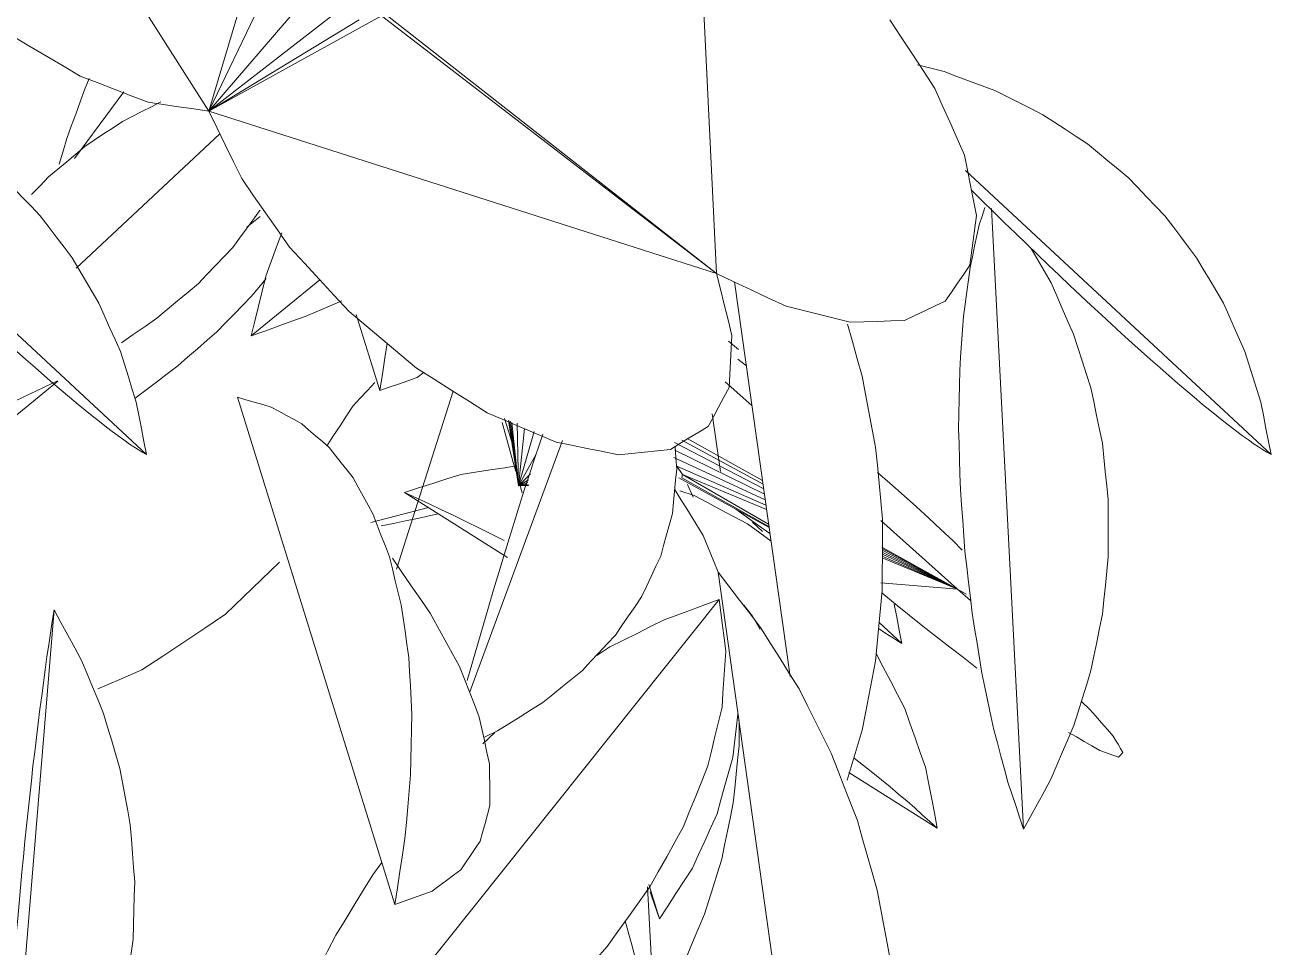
# Model space of a CAD drawing. Header units: metres. Extents: x 13.9 to 26.7, y -0.2 to 3.2.
# Drawn here: x 16.7256 to 16.8115, y 1.5179 to 1.5815 of the extents above; entities that cross this region are included whole.
import ezdxf

# ---------------------------------------------------------------- set-up
doc = ezdxf.new("R2010")
doc.units = ezdxf.units.M
doc.layers.add('Importações nas famílias', color=10, linetype='Continuous', lineweight=5)
doc.layers.add('Vegetação', color=7, linetype='Continuous', lineweight=5)

# ---------------------------------------------------------------- blocks, each defined once
blk = doc.blocks.new('Planta_pergolado_12200 - plantas pergolado_skp_Component_12-V91-Corte 1')
at = {"layer": 'Importações nas famílias'}
blk.add_line((16.655424, 0.411271), (16.644579, 0.446237), dxfattribs=at)
at = {"layer": 'Importações nas famílias', "flags": 128}
for points in [[(16.646894, 0.445563), (16.646315, 0.445731), (16.645736, 0.4459), (16.645158, 0.446068), (16.644579, 0.446237)], [(16.649009, 0.444402), (16.64848, 0.444692), (16.647951, 0.444982), (16.647422, 0.445272), (16.646894, 0.445563)], [(16.650902, 0.442768), (16.650429, 0.443176), (16.649955, 0.443585), (16.649482, 0.443993), (16.649009, 0.444402)], [(16.652551, 0.440678), (16.652139, 0.4412), (16.651726, 0.441723), (16.651314, 0.442245), (16.650902, 0.442768)], [(16.653938, 0.438156), (16.653592, 0.438786), (16.653245, 0.439417), (16.652898, 0.440047), (16.652551, 0.440678)], [(16.655048, 0.43523), (16.654771, 0.435961), (16.654493, 0.436693), (16.654216, 0.437424), (16.653938, 0.438156)], [(16.655869, 0.431932), (16.655664, 0.432756), (16.655459, 0.433581), (16.655254, 0.434405), (16.655048, 0.43523)], [(16.655259, 0.435133), (16.655909, 0.434186), (16.65656, 0.433239), (16.657211, 0.432292), (16.657862, 0.431345)], [(16.65639, 0.428299), (16.65626, 0.429207), (16.65613, 0.430116), (16.655999, 0.431024), (16.655869, 0.431932)], [(16.657862, 0.431345), (16.658365, 0.430424), (16.658868, 0.429503), (16.659372, 0.428582), (16.659875, 0.427661)], [(16.656607, 0.424372), (16.656553, 0.425354), (16.656499, 0.426335), (16.656445, 0.427317), (16.65639, 0.428299)], [(16.659875, 0.427661), (16.660219, 0.426788), (16.660563, 0.425915), (16.660907, 0.425041), (16.661251, 0.424168)], [(16.656517, 0.420193), (16.65654, 0.421238), (16.656562, 0.422282), (16.656585, 0.423327), (16.656607, 0.424372)], [(16.661251, 0.424168), (16.661427, 0.423363), (16.661604, 0.422558), (16.66178, 0.421753), (16.661957, 0.420949)], [(16.656122, 0.41581), (16.656221, 0.416906), (16.656319, 0.418002), (16.656418, 0.419097), (16.656517, 0.420193)], [(16.661957, 0.420949), (16.661962, 0.420231), (16.661967, 0.419513), (16.661972, 0.418795), (16.661977, 0.418077)], [(16.661977, 0.418077), (16.66181, 0.417464), (16.661643, 0.41685), (16.661477, 0.416236), (16.66131, 0.415622)], [(16.655424, 0.411271), (16.655598, 0.412406), (16.655773, 0.413541), (16.655947, 0.414675), (16.656122, 0.41581)], [(16.66131, 0.415622), (16.660975, 0.415127), (16.660641, 0.414631), (16.660307, 0.414136), (16.659972, 0.41364)], [(16.659972, 0.41364), (16.659478, 0.413275), (16.658983, 0.412909), (16.658489, 0.412544), (16.657995, 0.412179)], [(16.657995, 0.412179), (16.657352, 0.411952), (16.656709, 0.411725), (16.656067, 0.411498), (16.655424, 0.411271)]]:
    blk.add_lwpolyline(points, dxfattribs=at)
blk = doc.blocks.new('Planta_pergolado_12200 - plantas pergolado_skp_Component_12-V120-Corte 1')
at = {"layer": 'Importações nas famílias'}
for p, q in [((16.76174, 0.54375), (16.75397, 0.599034)), ((16.755746, 0.596755), (16.756338, 0.595996)), ((16.756338, 0.595996), (16.75688, 0.595076))]:
    blk.add_line(p, q, dxfattribs=at)
at = {"layer": 'Importações nas famílias', "flags": 128}
for points in [[(16.756939, 0.59516), (16.756196, 0.596129), (16.755454, 0.597097), (16.754712, 0.598065), (16.75397, 0.599034)], [(16.759547, 0.590984), (16.758895, 0.592028), (16.758243, 0.593072), (16.757591, 0.594116), (16.756939, 0.59516)], [(16.761766, 0.586552), (16.761211, 0.58766), (16.760656, 0.588768), (16.760102, 0.589876), (16.759547, 0.590984)], [(16.763571, 0.581913), (16.763119, 0.583073), (16.762668, 0.584232), (16.762217, 0.585392), (16.761766, 0.586552)], [(16.764941, 0.577118), (16.764599, 0.578317), (16.764256, 0.579516), (16.763913, 0.580714), (16.763571, 0.581913)], [(16.765863, 0.572222), (16.765632, 0.573446), (16.765402, 0.57467), (16.765172, 0.575894), (16.764941, 0.577118)], [(16.766324, 0.567278), (16.766209, 0.568514), (16.766094, 0.56975), (16.765978, 0.570986), (16.765863, 0.572222)], [(16.766322, 0.562341), (16.766322, 0.563575), (16.766323, 0.56481), (16.766324, 0.566044), (16.766324, 0.567278)], [(16.765854, 0.557466), (16.765971, 0.558685), (16.766088, 0.559904), (16.766205, 0.561123), (16.766322, 0.562341)], [(16.764927, 0.552708), (16.765159, 0.553898), (16.76539, 0.555087), (16.765622, 0.556277), (16.765854, 0.557466)], [(16.76355, 0.548119), (16.763895, 0.549266), (16.764239, 0.550413), (16.764583, 0.551561), (16.764927, 0.552708)], [(16.76174, 0.54375), (16.762193, 0.544842), (16.762645, 0.545934), (16.763098, 0.547027), (16.76355, 0.548119)]]:
    blk.add_lwpolyline(points, dxfattribs=at)
blk = doc.blocks.new('Planta_pergolado_12200 - plantas pergolado_skp_Component_12-V94-Corte 1')
at = {"layer": 'Importações nas famílias'}
for p, q in [((16.660592, 0.425915), (16.666994, 0.44325)), ((16.661615, 0.422804), (16.662495, 0.423227))]:
    blk.add_line(p, q, dxfattribs=at)
at = {"layer": 'Importações nas famílias', "flags": 128}
for points in [[(16.66562, 0.44369), (16.665389, 0.442996), (16.665057, 0.442001), (16.664726, 0.441007)], [(16.674859, 0.44128), (16.674803, 0.44206), (16.674747, 0.44284)], [(16.664726, 0.441007), (16.664376, 0.439896), (16.664025, 0.438786), (16.663674, 0.437675), (16.663323, 0.436565)], [(16.674565, 0.43823), (16.674638, 0.438992), (16.674712, 0.439755), (16.674785, 0.440517), (16.674859, 0.44128)], [(16.673756, 0.435285), (16.673958, 0.436021), (16.67416, 0.436757), (16.674363, 0.437494), (16.674565, 0.43823)], [(16.663323, 0.436565), (16.662961, 0.435364), (16.662599, 0.434164), (16.662236, 0.432963), (16.661874, 0.431763)], [(16.672441, 0.432479), (16.67277, 0.43318), (16.673098, 0.433882), (16.673427, 0.434584), (16.673756, 0.435285)], [(16.670635, 0.429841), (16.671086, 0.430501), (16.671538, 0.43116), (16.671989, 0.431819), (16.672441, 0.432479)], [(16.661874, 0.431763), (16.661509, 0.430501), (16.661144, 0.429238), (16.660778, 0.427976), (16.660413, 0.426714)], [(16.668357, 0.427403), (16.668926, 0.428012), (16.669496, 0.428622), (16.670065, 0.429232), (16.670635, 0.429841)], [(16.665634, 0.425189), (16.666315, 0.425743), (16.666995, 0.426296), (16.667676, 0.426849), (16.668357, 0.427403)], [(16.662495, 0.423227), (16.663279, 0.423717), (16.664064, 0.424208), (16.664849, 0.424699), (16.665634, 0.425189)]]:
    blk.add_lwpolyline(points, dxfattribs=at)
blk = doc.blocks.new('Planta_pergolado_12200 - plantas pergolado_skp_Component_17-V512-Corte 1')
at = {"layer": 'Importações nas famílias'}
for p, q in [((16.715212, 1.611792), (16.738274, 1.575569)), ((16.771843, 1.59368), (16.773274, 1.564376)), ((16.74117, 1.58528), (16.738274, 1.575569)), ((16.742445, 1.584266), (16.738274, 1.575569)), ((16.74464, 1.582968), (16.738274, 1.575569)), ((16.746753, 1.582152), (16.738274, 1.575569)), ((16.738274, 1.575569), (16.750173, 1.582152)), ((16.738274, 1.575569), (16.74864, 1.581874)), ((16.750173, 1.582152), (16.773274, 1.564376)), ((16.773274, 1.564376), (16.75039, 1.582316)), ((16.773274, 1.564376), (16.738274, 1.575569))]:
    blk.add_line(p, q, dxfattribs=at)
at = {"layer": 'Importações nas famílias', "flags": 128}
for points in [[(16.788337, 1.577135), (16.78756, 1.578317), (16.786783, 1.579498), (16.786005, 1.58068), (16.785228, 1.581861)], [(16.724534, 1.580874), (16.725751, 1.580154), (16.726968, 1.579435), (16.728185, 1.578715), (16.729402, 1.577996)], [(16.729402, 1.577996), (16.730573, 1.577543), (16.731745, 1.577091), (16.732916, 1.576639), (16.734088, 1.576186)], [(16.790371, 1.572538), (16.789863, 1.573687), (16.789354, 1.574836), (16.788846, 1.575986), (16.788337, 1.577135)], [(16.734088, 1.576186), (16.735134, 1.576032), (16.736181, 1.575878), (16.737227, 1.575724), (16.738274, 1.575569)], [(16.738274, 1.575569), (16.738839, 1.574407), (16.739405, 1.573245), (16.739971, 1.572083), (16.740536, 1.570921)], [(16.791191, 1.568383), (16.790986, 1.569422), (16.790781, 1.57046), (16.790576, 1.571499), (16.790371, 1.572538)], [(16.740536, 1.570921), (16.741362, 1.569742), (16.742187, 1.568564), (16.743012, 1.567386), (16.743837, 1.566207)], [(16.790742, 1.564953), (16.790854, 1.565811), (16.790966, 1.566668), (16.791079, 1.567525), (16.791191, 1.568383)], [(16.743837, 1.566207), (16.744866, 1.565093), (16.745895, 1.563979), (16.746923, 1.562865), (16.747952, 1.56175)], [(16.789053, 1.562483), (16.789475, 1.563101), (16.789897, 1.563718), (16.790319, 1.564336), (16.790742, 1.564953)], [(16.774344, 1.560109), (16.774076, 1.561176), (16.773809, 1.562242), (16.773541, 1.563309), (16.773274, 1.564376)], [(16.773274, 1.564376), (16.774473, 1.563812), (16.775673, 1.563248), (16.776872, 1.562684), (16.778072, 1.56212)], [(16.778072, 1.56212), (16.779177, 1.561844), (16.780283, 1.561568), (16.781389, 1.561292), (16.782494, 1.561016)], [(16.78624, 1.56114), (16.786943, 1.561476), (16.787646, 1.561812), (16.788349, 1.562147), (16.789053, 1.562483)], [(16.747952, 1.56175), (16.749114, 1.560776), (16.750275, 1.559802), (16.751437, 1.558828), (16.752599, 1.557854)], [(16.782494, 1.561016), (16.783431, 1.561047), (16.784367, 1.561078), (16.785303, 1.561109), (16.78624, 1.56114)], [(16.774148, 1.556514), (16.774197, 1.557412), (16.774246, 1.558311), (16.774295, 1.55921), (16.774344, 1.560109)], [(16.752599, 1.557854), (16.753815, 1.557086), (16.755031, 1.556319), (16.756247, 1.555551), (16.757463, 1.554783)], [(16.7727, 1.553836), (16.773062, 1.554505), (16.773424, 1.555175), (16.773786, 1.555844), (16.774148, 1.556514)], [(16.757463, 1.554783), (16.75865, 1.554275), (16.759837, 1.553766), (16.761025, 1.553257), (16.762212, 1.552748)], [(16.770099, 1.552257), (16.77075, 1.552652), (16.7714, 1.553046), (16.77205, 1.553441), (16.7727, 1.553836)], [(16.762212, 1.552748), (16.763289, 1.552533), (16.764367, 1.552317), (16.765444, 1.552102), (16.766522, 1.551886)], [(16.766522, 1.551886), (16.767416, 1.551979), (16.76831, 1.552072), (16.769205, 1.552165), (16.770099, 1.552257)]]:
    blk.add_lwpolyline(points, dxfattribs=at)
blk = doc.blocks.new('Planta_pergolado_12200 - plantas pergolado_skp_Component_16-V513-Corte 1')
for name, p in [('Planta_pergolado_12200 - plantas pergolado_skp_Component_17-V512-Corte 1', (0, 0)), ('Planta_pergolado_12200 - plantas pergolado_skp_Component_12-V91-Corte 1', (0.095671, 1.109611)), ('Planta_pergolado_12200 - plantas pergolado_skp_Component_12-V94-Corte 1', (0.095671, 1.109611)), ('Planta_pergolado_12200 - plantas pergolado_skp_Component_12-V120-Corte 1', (0.019417, 0.944751))]:
    blk.add_blockref(name, p)
blk = doc.blocks.new('Planta_pergolado_12200 - plantas pergolado_skp_-V514-Corte 1')
blk.add_blockref('Planta_pergolado_12200 - plantas pergolado_skp_Component_16-V513-Corte 1', (0, 0))
blk = doc.blocks.new('Planta_pergolado_12200 - plantas pergolado_skp_-3067431-Corte 1')
blk.add_blockref('Planta_pergolado_12200 - plantas pergolado_skp_-V514-Corte 1', (0, 0))
blk = doc.blocks.new('Planta_pergolado_12200 - plantas pergolado_skp_-3067432-Corte 1')
blk.add_blockref('Planta_pergolado_12200 - plantas pergolado_skp_-3067431-Corte 1', (0, 0))
blk = doc.blocks.new('Planta_pergolado_12200 - plantas pergolado_skp_Component_12-V652-Corte 1')
at = {"layer": 'Importações nas famílias'}
blk.add_line((16.811513, 1.551891), (16.790446, 1.571488), dxfattribs=at)
at = {"layer": 'Importações nas famílias', "flags": 128}
for points in [[(16.788967, 1.578301), (16.788054, 1.578532), (16.787141, 1.578764)], [(16.792466, 1.576998), (16.791591, 1.577324), (16.790716, 1.57765), (16.789842, 1.577975), (16.788967, 1.578301)], [(16.795772, 1.575333), (16.794945, 1.575749), (16.794119, 1.576165), (16.793292, 1.576582), (16.792466, 1.576998)], [(16.798849, 1.573322), (16.79808, 1.573825), (16.797311, 1.574327), (16.796541, 1.57483), (16.795772, 1.575333)], [(16.801663, 1.57099), (16.80096, 1.571573), (16.800256, 1.572156), (16.799553, 1.572739), (16.798849, 1.573322)], [(16.804183, 1.568361), (16.803553, 1.569018), (16.802923, 1.569675), (16.802293, 1.570332), (16.801663, 1.57099)], [(16.790834, 1.570157), (16.791596, 1.569402), (16.792359, 1.568648), (16.793121, 1.567893)], [(16.80638, 1.565465), (16.805831, 1.566189), (16.805281, 1.566913), (16.804732, 1.567637), (16.804183, 1.568361)], [(16.793121, 1.567893), (16.79388, 1.567158), (16.79464, 1.566424), (16.795399, 1.56569), (16.796158, 1.564956)], [(16.796158, 1.564956), (16.796896, 1.56426), (16.797635, 1.563564), (16.798373, 1.562868), (16.799111, 1.562172)], [(16.80823, 1.562334), (16.807767, 1.563117), (16.807305, 1.5639), (16.806842, 1.564682), (16.80638, 1.565465)], [(16.799111, 1.562172), (16.799811, 1.56153), (16.800511, 1.560889), (16.801211, 1.560247), (16.80191, 1.559605)], [(16.809712, 1.559003), (16.809342, 1.559836), (16.808971, 1.560669), (16.808601, 1.561501), (16.80823, 1.562334)], [(16.80191, 1.559605), (16.802555, 1.559033), (16.8032, 1.558461), (16.803845, 1.557889), (16.80449, 1.557317)], [(16.810811, 1.555509), (16.810536, 1.556383), (16.810262, 1.557256), (16.809987, 1.55813), (16.809712, 1.559003)], [(16.80449, 1.557317), (16.805065, 1.556827), (16.805641, 1.556338), (16.806216, 1.555849), (16.806791, 1.555359)], [(16.806791, 1.555359), (16.807282, 1.554965), (16.807774, 1.55457), (16.808266, 1.554175), (16.808757, 1.55378)], [(16.811513, 1.551891), (16.811338, 1.552796), (16.811162, 1.5537), (16.810987, 1.554605), (16.810811, 1.555509)], [(16.808757, 1.55378), (16.809154, 1.553488), (16.809551, 1.553197), (16.809947, 1.552906), (16.810344, 1.552614)], [(16.810344, 1.552614), (16.810636, 1.552434), (16.810929, 1.552253), (16.811221, 1.552072), (16.811513, 1.551891)]]:
    blk.add_lwpolyline(points, dxfattribs=at)
blk = doc.blocks.new('Planta_pergolado_12200 - plantas pergolado_skp_Component_12-V129-Corte 1')
at = {"layer": 'Importações nas famílias'}
blk.add_line((16.713184, 1.036307), (16.710977, 1.079085), dxfattribs=at)
at = {"layer": 'Importações nas famílias', "flags": 128}
for points in [[(16.710517, 1.079166), (16.71032, 1.07856), (16.710123, 1.077955)], [(16.710123, 1.077955), (16.709966, 1.077222), (16.70981, 1.076489), (16.709653, 1.075756), (16.709496, 1.075023)], [(16.715077, 1.07396), (16.714598, 1.074792), (16.714119, 1.075624), (16.713711, 1.076334)], [(16.709496, 1.075023), (16.709384, 1.07418), (16.709271, 1.073337), (16.709158, 1.072494), (16.709046, 1.071651)], [(16.716636, 1.070427), (16.716246, 1.07131), (16.715856, 1.072193), (16.715467, 1.073077), (16.715077, 1.07396)], [(16.709046, 1.071651), (16.708979, 1.070717), (16.708913, 1.069784), (16.708847, 1.06885), (16.708781, 1.067916)], [(16.717821, 1.066729), (16.717525, 1.067653), (16.717228, 1.068578), (16.716932, 1.069502), (16.716636, 1.070427)], [(16.708781, 1.067916), (16.708763, 1.066914), (16.708745, 1.065912), (16.708727, 1.06491), (16.708709, 1.063908)], [(16.718619, 1.062907), (16.71842, 1.063862), (16.71822, 1.064818), (16.718021, 1.065773), (16.717821, 1.066729)], [(16.708709, 1.063908), (16.70874, 1.06286), (16.708771, 1.061813), (16.708801, 1.060766), (16.708832, 1.059719)], [(16.719022, 1.059004), (16.718921, 1.05998), (16.71882, 1.060955), (16.71872, 1.061931), (16.718619, 1.062907)], [(16.708832, 1.059719), (16.70891, 1.058651), (16.708989, 1.057583), (16.709067, 1.056515), (16.709146, 1.055448)], [(16.719024, 1.055063), (16.719023, 1.056048), (16.719023, 1.057033), (16.719022, 1.058019), (16.719022, 1.059004)], [(16.709146, 1.055448), (16.70927, 1.054385), (16.709395, 1.053321), (16.709519, 1.052258), (16.709644, 1.051195)], [(16.718626, 1.051127), (16.718725, 1.052111), (16.718825, 1.053095), (16.718924, 1.054079), (16.719024, 1.055063)], [(16.709644, 1.051195), (16.709811, 1.050161), (16.709979, 1.049128), (16.710146, 1.048094), (16.710314, 1.04706)], [(16.717832, 1.047241), (16.71803, 1.048213), (16.718229, 1.049184), (16.718427, 1.050156), (16.718626, 1.051127)], [(16.710314, 1.04706), (16.710521, 1.04608), (16.710727, 1.045101), (16.710934, 1.044121), (16.711141, 1.043141)], [(16.716651, 1.043448), (16.716946, 1.044397), (16.717241, 1.045345), (16.717536, 1.046293), (16.717832, 1.047241)], [(16.711141, 1.043141), (16.711382, 1.042238), (16.711623, 1.041334), (16.711864, 1.040431), (16.712105, 1.039528)], [(16.715095, 1.03979), (16.715484, 1.040705), (16.715873, 1.041619), (16.716262, 1.042534), (16.716651, 1.043448)], [(16.713184, 1.036307), (16.713662, 1.037178), (16.71414, 1.038049), (16.714618, 1.038919), (16.715095, 1.03979)], [(16.712105, 1.039528), (16.712375, 1.038723), (16.712644, 1.037918), (16.712914, 1.037112), (16.713184, 1.036307)]]:
    blk.add_lwpolyline(points, dxfattribs=at)
blk = doc.blocks.new('Planta_pergolado_12200 - plantas pergolado_skp_Component_12-V548-Corte 1')
at = {"layer": 'Importações nas famílias'}
blk.add_line((16.721772, 1.225933), (16.726518, 1.229804), dxfattribs=at)
at = {"layer": 'Importações nas famílias', "flags": 128}
for points in [[(16.723887, 1.233041), (16.72353, 1.232074), (16.723158, 1.231067), (16.722787, 1.230061)], [(16.722787, 1.230061), (16.722533, 1.229029), (16.722279, 1.227997), (16.722026, 1.226965), (16.721772, 1.225933)], [(16.725504, 1.227281), (16.726417, 1.227672), (16.72733, 1.228064), (16.728026, 1.228362)], [(16.721772, 1.225933), (16.722705, 1.22627), (16.723638, 1.226607), (16.724571, 1.226944), (16.725504, 1.227281)]]:
    blk.add_lwpolyline(points, dxfattribs=at)
blk = doc.blocks.new('Planta_pergolado_12200 - plantas pergolado_skp_Component_16-V655-Corte 1')
for name, p in [('Planta_pergolado_12200 - plantas pergolado_skp_Component_12-V652-Corte 1', (0, 0)), ('Planta_pergolado_12200 - plantas pergolado_skp_Component_12-V129-Corte 1', (0.081263, 0.489771)), ('Planta_pergolado_12200 - plantas pergolado_skp_Component_12-V548-Corte 1', (0.019417, 0.33414))]:
    blk.add_blockref(name, p)
blk = doc.blocks.new('Planta_pergolado_12200 - plantas pergolado_skp_Component_12-V671-Corte 1')
at = {"layer": 'Importações nas famílias'}
blk.add_line((16.733974, 1.551891), (16.714691, 1.569828), dxfattribs=at)
at = {"layer": 'Importações nas famílias', "flags": 128}
for points in [[(16.714051, 1.577324), (16.713177, 1.57765), (16.712302, 1.577975), (16.711427, 1.578301)], [(16.72131, 1.573322), (16.72054, 1.573825), (16.719771, 1.574327)], [(16.724124, 1.57099), (16.72342, 1.571573), (16.722717, 1.572156), (16.722013, 1.572739), (16.72131, 1.573322)], [(16.726643, 1.568361), (16.726013, 1.569018), (16.725384, 1.569675), (16.724754, 1.570332), (16.724124, 1.57099)], [(16.72884, 1.565465), (16.728291, 1.566189), (16.727742, 1.566913), (16.727193, 1.567637), (16.726643, 1.568361)], [(16.715581, 1.567893), (16.716341, 1.567158), (16.7171, 1.566424), (16.717859, 1.56569), (16.718619, 1.564956)], [(16.718619, 1.564956), (16.719357, 1.56426), (16.720095, 1.563564), (16.720833, 1.562868), (16.721571, 1.562172)], [(16.73069, 1.562334), (16.730228, 1.563117), (16.729765, 1.5639), (16.729303, 1.564682), (16.72884, 1.565465)], [(16.721571, 1.562172), (16.722271, 1.56153), (16.722971, 1.560889), (16.723671, 1.560247), (16.724371, 1.559605)], [(16.732173, 1.559003), (16.731802, 1.559836), (16.731432, 1.560669), (16.731061, 1.561501), (16.73069, 1.562334)], [(16.724371, 1.559605), (16.725016, 1.559033), (16.725661, 1.558461), (16.726306, 1.557889), (16.726951, 1.557317)], [(16.733271, 1.555509), (16.732997, 1.556383), (16.732722, 1.557256), (16.732447, 1.55813), (16.732173, 1.559003)], [(16.726951, 1.557317), (16.727526, 1.556827), (16.728101, 1.556338), (16.728676, 1.555849), (16.729251, 1.555359)], [(16.729251, 1.555359), (16.729743, 1.554965), (16.730234, 1.55457), (16.730726, 1.554175), (16.731218, 1.55378)], [(16.733974, 1.551891), (16.733798, 1.552796), (16.733623, 1.5537), (16.733447, 1.554605), (16.733271, 1.555509)], [(16.731218, 1.55378), (16.731614, 1.553488), (16.732011, 1.553197), (16.732408, 1.552906), (16.732804, 1.552614)], [(16.732804, 1.552614), (16.733097, 1.552434), (16.733389, 1.552253), (16.733681, 1.552072), (16.733974, 1.551891)]]:
    blk.add_lwpolyline(points, dxfattribs=at)
blk = doc.blocks.new('Planta_pergolado_12200 - plantas pergolado_skp_Component_16-V678-Corte 1')
blk.add_blockref('Planta_pergolado_12200 - plantas pergolado_skp_Component_12-V671-Corte 1', (0, 0))
blk = doc.blocks.new('Planta_pergolado_12200 - plantas pergolado_skp_-3067436-Corte 1')
at = {"layer": 'Importações nas famílias'}
blk.add_line((16.773545, 1.550733), (16.772984, 1.554712), dxfattribs=at)
for name in ['Planta_pergolado_12200 - plantas pergolado_skp_Component_16-V655-Corte 1', 'Planta_pergolado_12200 - plantas pergolado_skp_Component_16-V678-Corte 1']:
    blk.add_blockref(name, (0, 0))
blk = doc.blocks.new('Planta_pergolado_12200 - plantas pergolado_skp_Component_12-V772-Corte 1')
at = {"layer": 'Importações nas famílias'}
for p, q in [((16.774799, 1.559139), (16.774096, 1.559723)), ((16.775753, 1.547231), (16.776453, 1.546589)), ((16.786056, 1.538875), (16.784475, 1.540345)), ((16.78449, 1.539889), (16.784886, 1.539598))]:
    blk.add_line(p, q, dxfattribs=at)
at = {"layer": 'Importações nas famílias', "flags": 128}
for points in [[(16.786056, 1.538875), (16.78588, 1.539779), (16.785705, 1.540684), (16.785529, 1.541588)], [(16.784886, 1.539598), (16.785179, 1.539417), (16.785471, 1.539236), (16.785764, 1.539055), (16.786056, 1.538875)]]:
    blk.add_lwpolyline(points, dxfattribs=at)
blk = doc.blocks.new('Planta_pergolado_12200 - plantas pergolado_skp_Component_12-V519-Corte 1')
at = {"layer": 'Importações nas famílias'}
for p, q in [((16.771662, 0.938337), (16.771272, 0.93922)), ((16.768989, 0.902451), (16.768523, 0.911485))]:
    blk.add_line(p, q, dxfattribs=at)
at = {"layer": 'Importações nas famílias', "flags": 128}
for points in [[(16.774829, 0.921206), (16.774829, 0.922191), (16.774828, 0.922919)], [(16.774431, 0.917271), (16.774531, 0.918255), (16.77463, 0.919238), (16.77473, 0.920222), (16.774829, 0.921206)], [(16.773637, 0.913385), (16.773836, 0.914356), (16.774034, 0.915328), (16.774233, 0.916299), (16.774431, 0.917271)], [(16.772456, 0.909592), (16.772751, 0.91054), (16.773047, 0.911488), (16.773342, 0.912437), (16.773637, 0.913385)], [(16.766985, 0.909137), (16.767187, 0.908381), (16.767428, 0.907478), (16.767669, 0.906575), (16.76791, 0.905672)], [(16.770901, 0.905933), (16.77129, 0.906848), (16.771678, 0.907763), (16.772067, 0.908677), (16.772456, 0.909592)], [(16.76791, 0.905672), (16.76818, 0.904866), (16.76845, 0.904061), (16.76872, 0.903256), (16.768989, 0.902451)], [(16.768989, 0.902451), (16.769467, 0.903321), (16.769945, 0.904192), (16.770423, 0.905063), (16.770901, 0.905933)]]:
    blk.add_lwpolyline(points, dxfattribs=at)
blk = doc.blocks.new('Planta_pergolado_12200 - plantas pergolado_skp_Component_12-V520-Corte 1')
at = {"layer": 'Importações nas famílias'}
for p, q in [((16.730018, 0.967213), (16.729693, 0.966435)), ((16.732406, 0.966299), (16.729, 0.961702))]:
    blk.add_line(p, q, dxfattribs=at)
at = {"layer": 'Importações nas famílias', "flags": 128}
for points in [[(16.729693, 0.966435), (16.729393, 0.965598), (16.729092, 0.96476), (16.728791, 0.963923), (16.728491, 0.963086)], [(16.728491, 0.963086), (16.728217, 0.962199), (16.727943, 0.961312)]]:
    blk.add_lwpolyline(points, dxfattribs=at)
blk = doc.blocks.new('Planta_pergolado_12200 - plantas pergolado_skp_Component_12-V773-Corte 1')
at = {"layer": 'Importações nas famílias'}
for p, q in [((16.740886, 1.567571), (16.7418, 1.568316)), ((16.721997, 1.552167), (16.727866, 1.556952))]:
    blk.add_line(p, q, dxfattribs=at)
at = {"layer": 'Importações nas famílias', "flags": 128}
for points in [[(16.741201, 1.562796), (16.741717, 1.563418), (16.742232, 1.56404)], [(16.738818, 1.560365), (16.739414, 1.560972), (16.74001, 1.56158), (16.740606, 1.562188), (16.741201, 1.562796)], [(16.73614, 1.558017), (16.736809, 1.558604), (16.737479, 1.559191), (16.738148, 1.559778), (16.738818, 1.560365)], [(16.733197, 1.55578), (16.733932, 1.556339), (16.734668, 1.556899), (16.735404, 1.557458), (16.73614, 1.558017)]]:
    blk.add_lwpolyline(points, dxfattribs=at)
blk = doc.blocks.new('Planta_pergolado_12200 - plantas pergolado_skp_Component_16-V775-Corte 1')
for name, p in [('Planta_pergolado_12200 - plantas pergolado_skp_Component_12-V520-Corte 1', (0, 0.610611)), ('Planta_pergolado_12200 - plantas pergolado_skp_Component_12-V773-Corte 1', (0, 0)), ('Planta_pergolado_12200 - plantas pergolado_skp_Component_12-V772-Corte 1', (0, 0)), ('Planta_pergolado_12200 - plantas pergolado_skp_Component_12-V519-Corte 1', (0, 0.610611))]:
    blk.add_blockref(name, p)
blk = doc.blocks.new('Planta_pergolado_12200 - plantas pergolado_skp_-3067440-Corte 1')
blk.add_blockref('Planta_pergolado_12200 - plantas pergolado_skp_Component_16-V775-Corte 1', (0, 0))
blk = doc.blocks.new('Planta_pergolado_12200 - plantas pergolado_skp_Component_12-V613-Corte 1')
at = {"layer": 'Importações nas famílias'}
for p, q in [((16.753408, 0.937635), (16.749449, 0.936598)), ((16.751016, 0.936539), (16.750145, 0.936364))]:
    blk.add_line(p, q, dxfattribs=at)
at = {"layer": 'Importações nas famílias', "flags": 128}
for points in [[(16.748194, 0.944624), (16.748699, 0.945168), (16.749203, 0.945713), (16.749707, 0.946257)], [(16.746441, 0.941911), (16.746879, 0.942589), (16.747317, 0.943267), (16.747756, 0.943946), (16.748194, 0.944624)], [(16.754113, 0.93719), (16.753471, 0.937055), (16.752653, 0.936883), (16.751834, 0.936711), (16.751016, 0.936539)]]:
    blk.add_lwpolyline(points, dxfattribs=at)
blk = doc.blocks.new('Planta_pergolado_12200 - plantas pergolado_skp_Component_12-V614-Corte 1')
at = {"layer": 'Importações nas famílias'}
for p, q in [((16.759161, 0.942167), (16.758662, 0.943779)), ((16.759447, 0.940108), (16.759237, 0.940839)), ((16.759868, 0.938645), (16.759658, 0.939376)), ((16.769345, 0.909269), (16.768615, 0.911629))]:
    blk.add_line(p, q, dxfattribs=at)
at = {"layer": 'Importações nas famílias', "flags": 128}
for points in [[(16.759237, 0.940839), (16.759053, 0.941504), (16.758869, 0.94217), (16.758686, 0.942835), (16.758502, 0.9435)], [(16.770384, 0.93891), (16.770825, 0.938198), (16.771336, 0.93737), (16.771848, 0.936543), (16.77236, 0.935716)], [(16.77236, 0.935716), (16.772725, 0.934815), (16.77309, 0.933914), (16.773389, 0.933174)], [(16.774738, 0.923374), (16.774625, 0.922384), (16.774512, 0.921393), (16.774399, 0.920403)], [(16.774399, 0.920403), (16.774127, 0.919429), (16.773856, 0.918455), (16.773584, 0.91748), (16.773312, 0.916506)], [(16.773312, 0.916506), (16.772887, 0.915571), (16.772463, 0.914636), (16.772038, 0.913701), (16.771614, 0.912766)], [(16.771614, 0.912766), (16.771047, 0.911892), (16.770479, 0.911017), (16.769912, 0.910143), (16.769345, 0.909269)], [(16.769345, 0.909269), (16.769024, 0.910199), (16.768702, 0.911128)]]:
    blk.add_lwpolyline(points, dxfattribs=at)
blk = doc.blocks.new('Planta_pergolado_12200 - plantas pergolado_skp_Component_12-V615-Corte 1')
at = {"layer": 'Importações nas famílias'}
for p, q in [((16.758862, 0.934197), (16.751763, 0.938671)), ((16.770756, 0.938789), (16.771734, 0.938455)), ((16.7885, 0.915522), (16.782406, 0.919362))]:
    blk.add_line(p, q, dxfattribs=at)
at = {"layer": 'Importações nas famílias', "flags": 128}
for points in [[(16.755649, 0.939922), (16.756657, 0.940075), (16.757666, 0.940227), (16.758675, 0.94038), (16.75947, 0.9405)], [(16.751763, 0.938671), (16.752734, 0.938984), (16.753706, 0.939297), (16.754677, 0.939609), (16.755649, 0.939922)], [(16.755165, 0.937087), (16.754314, 0.937483), (16.753464, 0.937879), (16.752613, 0.938275), (16.751763, 0.938671)], [(16.771734, 0.938455), (16.772655, 0.937969), (16.773575, 0.937484), (16.774496, 0.936998), (16.775417, 0.936513)], [(16.75863, 0.935369), (16.757764, 0.935799), (16.756897, 0.936228), (16.756031, 0.936657), (16.755165, 0.937087)], [(16.775417, 0.936513), (16.776259, 0.935887), (16.777035, 0.935311)], [(16.784273, 0.927571), (16.78477, 0.926625), (16.785268, 0.925678), (16.785765, 0.924732), (16.786262, 0.923785)], [(16.786262, 0.923785), (16.786617, 0.922773), (16.786972, 0.921761), (16.787327, 0.920749), (16.787683, 0.919737)], [(16.784065, 0.919342), (16.783411, 0.919846), (16.782757, 0.92035)], [(16.787683, 0.919737), (16.787887, 0.918683), (16.788091, 0.917629), (16.788296, 0.916576), (16.7885, 0.915522)], [(16.786425, 0.917389), (16.785835, 0.917877), (16.785245, 0.918365), (16.784655, 0.918854), (16.784065, 0.919342)], [(16.7885, 0.915522), (16.787981, 0.915989), (16.787463, 0.916455), (16.786944, 0.916922), (16.786425, 0.917389)]]:
    blk.add_lwpolyline(points, dxfattribs=at)
blk = doc.blocks.new('Planta_pergolado_12200 - plantas pergolado_skp_Component_12-V860-Corte 1')
at = {"layer": 'Importações nas famílias'}
for p, q in [((16.729124, 1.564745), (16.739037, 1.574001)), ((16.7418, 1.568751), (16.741772, 1.568696)), ((16.721168, 1.557315), (16.723799, 1.559773))]:
    blk.add_line(p, q, dxfattribs=at)
at = {"layer": 'Importações nas famílias', "flags": 128}
for points in [[(16.732316, 1.574869), (16.732984, 1.575207), (16.733652, 1.575544), (16.73432, 1.575882), (16.734969, 1.576209)], [(16.72972, 1.573137), (16.730369, 1.57357), (16.731018, 1.574003), (16.731667, 1.574436), (16.732316, 1.574869)], [(16.727228, 1.571041), (16.727851, 1.571565), (16.728474, 1.572089), (16.729097, 1.572613), (16.72972, 1.573137)], [(16.726048, 1.569824), (16.726638, 1.570433), (16.727228, 1.571041)], [(16.741772, 1.568696), (16.741311, 1.568068), (16.740849, 1.56744), (16.740388, 1.566812), (16.739927, 1.566184)], [(16.739927, 1.566184), (16.739333, 1.565563), (16.738739, 1.564941), (16.738144, 1.56432), (16.73755, 1.563699)], [(16.73755, 1.563699), (16.736836, 1.563098), (16.736122, 1.562498), (16.735409, 1.561898), (16.734695, 1.561298)], [(16.71977, 1.561243), (16.720193, 1.562008), (16.720647, 1.562828)], [(16.734695, 1.561298), (16.733878, 1.560733), (16.733062, 1.560168), (16.732245, 1.559603)], [(16.727829, 1.556972), (16.726867, 1.556516), (16.725904, 1.556061), (16.724942, 1.555605), (16.72398, 1.555149)], [(16.72398, 1.555149), (16.722977, 1.554764), (16.721976, 1.55438)]]:
    blk.add_lwpolyline(points, dxfattribs=at)
blk = doc.blocks.new('Planta_pergolado_12200 - plantas pergolado_skp_Component_17-V861-Corte 1')
at = {"layer": 'Importações nas famílias'}
for p, q in [((16.774749, 1.558472), (16.775335, 1.558022)), ((16.773881, 1.556916), (16.775721, 1.555272)), ((16.759632, 1.549733), (16.758935, 1.554245)), ((16.759632, 1.549733), (16.758973, 1.554225)), ((16.759632, 1.549733), (16.759074, 1.554171)), ((16.759632, 1.549733), (16.759175, 1.554118)), ((16.759632, 1.549733), (16.759526, 1.554062)), ((16.759632, 1.549733), (16.760031, 1.553704)), ((16.759632, 1.549733), (16.760705, 1.553488)), ((16.770376, 1.552722), (16.776528, 1.549535)), ((16.77088, 1.552882), (16.776482, 1.549856)), ((16.776447, 1.550109), (16.771259, 1.553002)), ((16.759632, 1.549733), (16.760852, 1.551919)), ((16.77658, 1.549163), (16.770394, 1.552207)), ((16.776635, 1.548769), (16.770344, 1.551692)), ((16.770551, 1.551089), (16.770941, 1.550516)), ((16.770551, 1.551089), (16.776687, 1.548399)), ((16.759632, 1.549733), (16.760446, 1.550576)), ((16.759632, 1.549733), (16.760322, 1.550164)), ((16.776902, 1.546871), (16.770672, 1.550282)), ((16.770941, 1.550516), (16.770888, 1.550292)), ((16.776891, 1.546946), (16.770888, 1.550292)), ((16.770941, 1.550516), (16.776871, 1.547093)), ((16.770941, 1.550516), (16.776729, 1.548101)), ((16.759632, 1.549733), (16.760264, 1.549971)), ((16.759632, 1.549733), (16.760232, 1.549866)), ((16.760327, 1.549819), (16.759632, 1.549733)), ((16.759632, 1.549733), (16.760315, 1.54978)), ((16.759632, 1.549733), (16.760311, 1.549767)), ((16.7846, 1.547341), (16.7899, 1.542606)), ((16.789591, 1.545938), (16.790203, 1.545309)), ((16.7899, 1.542606), (16.784685, 1.545515)), ((16.78469, 1.545422), (16.7899, 1.542606)), ((16.784695, 1.545303), (16.7899, 1.542606)), ((16.7899, 1.542606), (16.784702, 1.545165)), ((16.784705, 1.544884), (16.7899, 1.542606)), ((16.7899, 1.542606), (16.78471, 1.545018)), ((16.7847, 1.544776), (16.7899, 1.542606)), ((16.784617, 1.543055), (16.7899, 1.542606)), ((16.7899, 1.542606), (16.790791, 1.541842)), ((16.790483, 1.54228), (16.7899, 1.542606)), ((16.798422, 1.534893), (16.799016, 1.534307))]:
    blk.add_line(p, q, dxfattribs=at)
at = {"layer": 'Importações nas famílias', "flags": 128}
for points in [[(16.784378, 1.550657), (16.785221, 1.549928), (16.786222, 1.549062)], [(16.786222, 1.549062), (16.787064, 1.548281), (16.787907, 1.5475), (16.788749, 1.546719), (16.789591, 1.545938)], [(16.776942, 1.546448), (16.776109, 1.547047), (16.775275, 1.547646), (16.774598, 1.548132)], [(16.787508, 1.540055), (16.786565, 1.540824), (16.785622, 1.541592), (16.784679, 1.542361)], [(16.791233, 1.537172), (16.790302, 1.537893), (16.789371, 1.538613), (16.78844, 1.539334), (16.787508, 1.540055)], [(16.799016, 1.534307), (16.799419, 1.533849), (16.799822, 1.533392), (16.800226, 1.532935), (16.800629, 1.532478)], [(16.799706, 1.531493), (16.799166, 1.531805), (16.798627, 1.532117), (16.798087, 1.532428), (16.797547, 1.53274)], [(16.800629, 1.532478), (16.800797, 1.532198), (16.800965, 1.531918), (16.801133, 1.531638), (16.801301, 1.531358)], [(16.800986, 1.531022), (16.800666, 1.53114), (16.800346, 1.531258), (16.800026, 1.531375), (16.799706, 1.531493)], [(16.801301, 1.531358), (16.801222, 1.531274), (16.801144, 1.53119), (16.801065, 1.531106), (16.800986, 1.531022)]]:
    blk.add_lwpolyline(points, dxfattribs=at)
blk = doc.blocks.new('Planta_pergolado_12200 - plantas pergolado_skp_Component_16-V862-Corte 1')
for name, p in [('Planta_pergolado_12200 - plantas pergolado_skp_Component_12-V860-Corte 1', (0, 0)), ('Planta_pergolado_12200 - plantas pergolado_skp_Component_17-V861-Corte 1', (0, 0)), ('Planta_pergolado_12200 - plantas pergolado_skp_Component_12-V613-Corte 1', (0, 0.610611)), ('Planta_pergolado_12200 - plantas pergolado_skp_Component_12-V614-Corte 1', (0, 0.610611)), ('Planta_pergolado_12200 - plantas pergolado_skp_Component_12-V615-Corte 1', (0, 0.610611))]:
    blk.add_blockref(name, p)
blk = doc.blocks.new('Planta_pergolado_12200 - plantas pergolado_skp_Component_12-V691-Corte 1')
at = {"layer": 'Importações nas famílias'}
for p, q in [((16.750064, 0.945695), (16.748436, 0.950945)), ((16.753129, 0.946968), (16.752635, 0.946602))]:
    blk.add_line(p, q, dxfattribs=at)
at = {"layer": 'Importações nas famílias', "flags": 128}
for points in [[(16.750064, 0.945695), (16.750239, 0.946829), (16.750413, 0.947964), (16.750568, 0.948976)], [(16.752635, 0.946602), (16.751992, 0.946375), (16.75135, 0.946148), (16.750707, 0.945922), (16.750064, 0.945695)]]:
    blk.add_lwpolyline(points, dxfattribs=at)
blk = doc.blocks.new('Planta_pergolado_12200 - plantas pergolado_skp_Component_12-V576-Corte 1')
at = {"layer": 'Importações nas famílias'}
blk.add_line((16.758928, 0.59185), (16.755103, 0.619061), dxfattribs=at)
at = {"layer": 'Importações nas famílias', "flags": 128}
for points in [[(16.763911, 0.612542), (16.763568, 0.613741), (16.763226, 0.614939), (16.762883, 0.616138)], [(16.764832, 0.607646), (16.764602, 0.60887), (16.764372, 0.610094), (16.764141, 0.611318), (16.763911, 0.612542)], [(16.765294, 0.602702), (16.765179, 0.603938), (16.765063, 0.605174), (16.764948, 0.60641), (16.764832, 0.607646)], [(16.765291, 0.597765), (16.765292, 0.598999), (16.765293, 0.600233), (16.765293, 0.601468), (16.765294, 0.602702)], [(16.764823, 0.59289), (16.76494, 0.594109), (16.765057, 0.595328), (16.765174, 0.596546), (16.765291, 0.597765)], [(16.763896, 0.588132), (16.764128, 0.589321), (16.76436, 0.590511), (16.764592, 0.591701), (16.764823, 0.59289)], [(16.762864, 0.58469), (16.763208, 0.585837), (16.763552, 0.586985), (16.763896, 0.588132)]]:
    blk.add_lwpolyline(points, dxfattribs=at)
blk = doc.blocks.new('Planta_pergolado_12200 - plantas pergolado_skp_Component_16-V924-Corte 1')
for name, p in [('Planta_pergolado_12200 - plantas pergolado_skp_Component_12-V576-Corte 1', (0.019417, 0.944751)), ('Planta_pergolado_12200 - plantas pergolado_skp_Component_12-V691-Corte 1', (0, 0.610611))]:
    blk.add_blockref(name, p)
blk = doc.blocks.new('Planta_pergolado_12200 - plantas pergolado_skp_Component_12-V581-Corte 1')
at = {"layer": 'Importações nas famílias'}
for p, q in [((16.754039, 0.597145), (16.720743, 0.555427)), ((16.746514, 0.593879), (16.745606, 0.593295)), ((16.738569, 0.587977), (16.737757, 0.587196)), ((16.730782, 0.579016), (16.730162, 0.578168))]:
    blk.add_line(p, q, dxfattribs=at)
at = {"layer": 'Importações nas famílias', "flags": 128}
for points in [[(16.754039, 0.597145), (16.753091, 0.596797), (16.752142, 0.596449), (16.751194, 0.596101), (16.750246, 0.595753)], [(16.754502, 0.593588), (16.754386, 0.594477), (16.75427, 0.595366), (16.754154, 0.596255), (16.754039, 0.597145)], [(16.750246, 0.595753), (16.749313, 0.595285), (16.74838, 0.594816), (16.747447, 0.594348), (16.746514, 0.593879)], [(16.75424, 0.589735), (16.754306, 0.590698), (16.754371, 0.591662), (16.754436, 0.592625), (16.754502, 0.593588)], [(16.753262, 0.585677), (16.753506, 0.586692), (16.753751, 0.587706), (16.753996, 0.588721), (16.75424, 0.589735)], [(16.751588, 0.581509), (16.752006, 0.582551), (16.752425, 0.583593), (16.752843, 0.584635), (16.753262, 0.585677)], [(16.749259, 0.577328), (16.749841, 0.578373), (16.750424, 0.579418), (16.751006, 0.580464), (16.751588, 0.581509)], [(16.730162, 0.578168), (16.729523, 0.577126), (16.728885, 0.576085), (16.728247, 0.575043), (16.727608, 0.574002)], [(16.746329, 0.573233), (16.747062, 0.574257), (16.747794, 0.575281), (16.748527, 0.576304), (16.749259, 0.577328)], [(16.727608, 0.574002), (16.727048, 0.5729), (16.726487, 0.571799), (16.725927, 0.570697), (16.725367, 0.569595)], [(16.742867, 0.56932), (16.743733, 0.570298), (16.744598, 0.571276), (16.745464, 0.572255), (16.746329, 0.573233)], [(16.725367, 0.569595), (16.72489, 0.568445), (16.724414, 0.567296), (16.723938, 0.566146), (16.723462, 0.564996)], [(16.738955, 0.56568), (16.739933, 0.56659), (16.740911, 0.5675), (16.741889, 0.56841), (16.742867, 0.56932)], [(16.734683, 0.562399), (16.735751, 0.563219), (16.736819, 0.564039), (16.737887, 0.56486), (16.738955, 0.56568)], [(16.723462, 0.564996), (16.723075, 0.563811), (16.722688, 0.562626), (16.722302, 0.561441), (16.721915, 0.560256)], [(16.730152, 0.559554), (16.731285, 0.560265), (16.732418, 0.560976), (16.73355, 0.561688), (16.734683, 0.562399)], [(16.721915, 0.560256), (16.721622, 0.559049), (16.721329, 0.557841), (16.721036, 0.556634), (16.720743, 0.555427)], [(16.725469, 0.557212), (16.72664, 0.557797), (16.727811, 0.558383), (16.728982, 0.558968), (16.730152, 0.559554)], [(16.720743, 0.555427), (16.721925, 0.555873), (16.723106, 0.556319), (16.724288, 0.556765), (16.725469, 0.557212)]]:
    blk.add_lwpolyline(points, dxfattribs=at)
blk = doc.blocks.new('Planta_pergolado_12200 - plantas pergolado_skp_Component_16-V928-Corte 1')
blk.add_blockref('Planta_pergolado_12200 - plantas pergolado_skp_Component_12-V581-Corte 1', (0.019417, 0.944751))
blk = doc.blocks.new('Planta_pergolado_12200 - plantas pergolado_skp_-V954-Corte 1')
for name in ['Planta_pergolado_12200 - plantas pergolado_skp_Component_16-V924-Corte 1', 'Planta_pergolado_12200 - plantas pergolado_skp_Component_16-V928-Corte 1']:
    blk.add_blockref(name, (0, 0))
blk = doc.blocks.new('Planta_pergolado_12200 - plantas pergolado_skp_-3067442-Corte 1')
at = {"layer": 'Importações nas famílias'}
blk.add_line((16.755126, 1.556268), (16.751201, 1.544004), dxfattribs=at)
for name in ['Planta_pergolado_12200 - plantas pergolado_skp_-V954-Corte 1', 'Planta_pergolado_12200 - plantas pergolado_skp_Component_16-V862-Corte 1']:
    blk.add_blockref(name, (0, 0))
blk = doc.blocks.new('Planta_pergolado_12200 - plantas pergolado_skp_-3067443-Corte 1')
for name in ['Planta_pergolado_12200 - plantas pergolado_skp_-3067442-Corte 1', 'Planta_pergolado_12200 - plantas pergolado_skp_-3067440-Corte 1', 'Planta_pergolado_12200 - plantas pergolado_skp_-3067436-Corte 1']:
    blk.add_blockref(name, (0, 0))
blk = doc.blocks.new('Planta_pergolado_12200 - plantas pergolado_skp_Component_12-V1178-Corte 1')
at = {"layer": 'Importações nas famílias'}
blk.add_line((16.727601, 1.541183), (16.724322, 1.501176), dxfattribs=at)
at = {"layer": 'Importações nas famílias', "flags": 128}
for points in [[(16.727112, 1.537962), (16.727234, 1.538768), (16.727357, 1.539573), (16.727479, 1.540378), (16.727601, 1.541183)], [(16.727601, 1.541183), (16.728075, 1.540313), (16.728549, 1.539442), (16.729023, 1.538571), (16.729496, 1.537701)], [(16.726623, 1.53435), (16.726746, 1.535253), (16.726868, 1.536156), (16.72699, 1.537059), (16.727112, 1.537962)], [(16.729496, 1.537701), (16.729876, 1.536786), (16.730255, 1.535871), (16.730635, 1.534957), (16.731014, 1.534042)], [(16.726148, 1.53043), (16.726267, 1.53141), (16.726386, 1.53239), (16.726505, 1.53337), (16.726623, 1.53435)], [(16.731014, 1.534042), (16.731295, 1.533094), (16.731577, 1.532146), (16.731858, 1.531197), (16.732139, 1.530249)], [(16.725696, 1.526296), (16.725809, 1.527329), (16.725922, 1.528363), (16.726035, 1.529397), (16.726148, 1.53043)], [(16.732139, 1.530249), (16.732318, 1.529278), (16.732498, 1.528306), (16.732677, 1.527335), (16.732857, 1.526363)], [(16.725278, 1.522043), (16.725383, 1.523106), (16.725487, 1.524169), (16.725591, 1.525232), (16.725696, 1.526296)], [(16.732857, 1.526363), (16.732933, 1.525379), (16.733009, 1.524396), (16.733085, 1.523412), (16.733161, 1.522428)], [(16.724905, 1.517772), (16.724998, 1.51884), (16.725092, 1.519907), (16.725185, 1.520975), (16.725278, 1.522043)], [(16.733161, 1.522428), (16.733133, 1.521443), (16.733104, 1.520457), (16.733076, 1.519472), (16.733048, 1.518487)], [(16.733048, 1.518487), (16.732915, 1.517511), (16.732783, 1.516535), (16.73265, 1.515559), (16.732518, 1.514584)], [(16.724585, 1.513583), (16.724665, 1.51463), (16.724745, 1.515677), (16.724825, 1.516725), (16.724905, 1.517772)], [(16.732518, 1.514584), (16.732283, 1.513628), (16.732048, 1.512673), (16.731813, 1.511717), (16.731578, 1.510762)], [(16.724325, 1.509574), (16.72439, 1.510576), (16.724455, 1.511578), (16.72452, 1.512581), (16.724585, 1.513583)], [(16.731578, 1.510762), (16.731243, 1.509837), (16.730908, 1.508913), (16.730573, 1.507988), (16.730238, 1.507064)], [(16.724132, 1.50584), (16.72418, 1.506773), (16.724228, 1.507707), (16.724277, 1.50864), (16.724325, 1.509574)], [(16.730238, 1.507064), (16.729807, 1.50618), (16.729375, 1.505297), (16.728944, 1.504414), (16.728513, 1.503531)], [(16.724043, 1.503384), (16.724071, 1.504153), (16.724101, 1.504996), (16.724132, 1.50584)], [(16.728513, 1.503531), (16.72799, 1.502698), (16.727467, 1.501866), (16.726945, 1.501034), (16.726422, 1.500202)], [(16.726422, 1.500202), (16.725814, 1.49943), (16.725205, 1.498658), (16.724662, 1.497969)]]:
    blk.add_lwpolyline(points, dxfattribs=at)
blk = doc.blocks.new('Planta_pergolado_12200 - plantas pergolado_skp_Component_16-V1184-Corte 1')
blk.add_blockref('Planta_pergolado_12200 - plantas pergolado_skp_Component_12-V1178-Corte 1', (0, 0))
blk = doc.blocks.new('Planta_pergolado_12200 - plantas pergolado_skp_-V1263-Corte 1')
blk.add_blockref('Planta_pergolado_12200 - plantas pergolado_skp_Component_16-V1184-Corte 1', (0, 0))
blk = doc.blocks.new('Planta_pergolado_12200 - plantas pergolado_skp_Component_17-V1375-Corte 1')
at = {"layer": 'Importações nas famílias', "flags": 128}
for points in [[(16.74315, 1.544477), (16.74191, 1.543283), (16.74067, 1.542088), (16.739431, 1.540894)], [(16.739431, 1.540894), (16.737989, 1.539931), (16.736547, 1.538968), (16.735105, 1.538005), (16.733663, 1.537043)], [(16.733663, 1.537043), (16.732143, 1.536394), (16.730622, 1.535745)]]:
    blk.add_lwpolyline(points, dxfattribs=at)
blk = doc.blocks.new('Planta_pergolado_12200 - plantas pergolado_skp_Component_16-V1376-Corte 1')
blk.add_blockref('Planta_pergolado_12200 - plantas pergolado_skp_Component_17-V1375-Corte 1', (0, 0))
blk = doc.blocks.new('Planta_pergolado_12200 - plantas pergolado_skp_-V1377-Corte 1')
blk.add_blockref('Planta_pergolado_12200 - plantas pergolado_skp_Component_16-V1376-Corte 1', (0, 0))
blk = doc.blocks.new('Planta_pergolado_12200 - plantas pergolado_skp_-V1378-Corte 1')
blk.add_blockref('Planta_pergolado_12200 - plantas pergolado_skp_-V1377-Corte 1', (0, 0))
blk = doc.blocks.new('Planta_pergolado_12200 - plantas pergolado_skp_-3067454-Corte 1')
for name in ['Planta_pergolado_12200 - plantas pergolado_skp_-V1263-Corte 1', 'Planta_pergolado_12200 - plantas pergolado_skp_-V1378-Corte 1']:
    blk.add_blockref(name, (0, 0))
blk = doc.blocks.new('Planta_pergolado_12200 - Planta_pergolado_12200-3067476-Corte 1')
for name in ['Planta_pergolado_12200 - plantas pergolado_skp_-3067454-Corte 1', 'Planta_pergolado_12200 - plantas pergolado_skp_-3067443-Corte 1', 'Planta_pergolado_12200 - plantas pergolado_skp_-3067432-Corte 1']:
    blk.add_blockref(name, (0, 0))

msp = doc.modelspace()

# ---------------------------------------------------------------- block references
at = {"layer": 'Vegetação', "color": 10}
msp.add_blockref('Planta_pergolado_12200 - Planta_pergolado_12200-3067476-Corte 1', (0, 0), dxfattribs=at)

doc.saveas('drawing.dxf')
